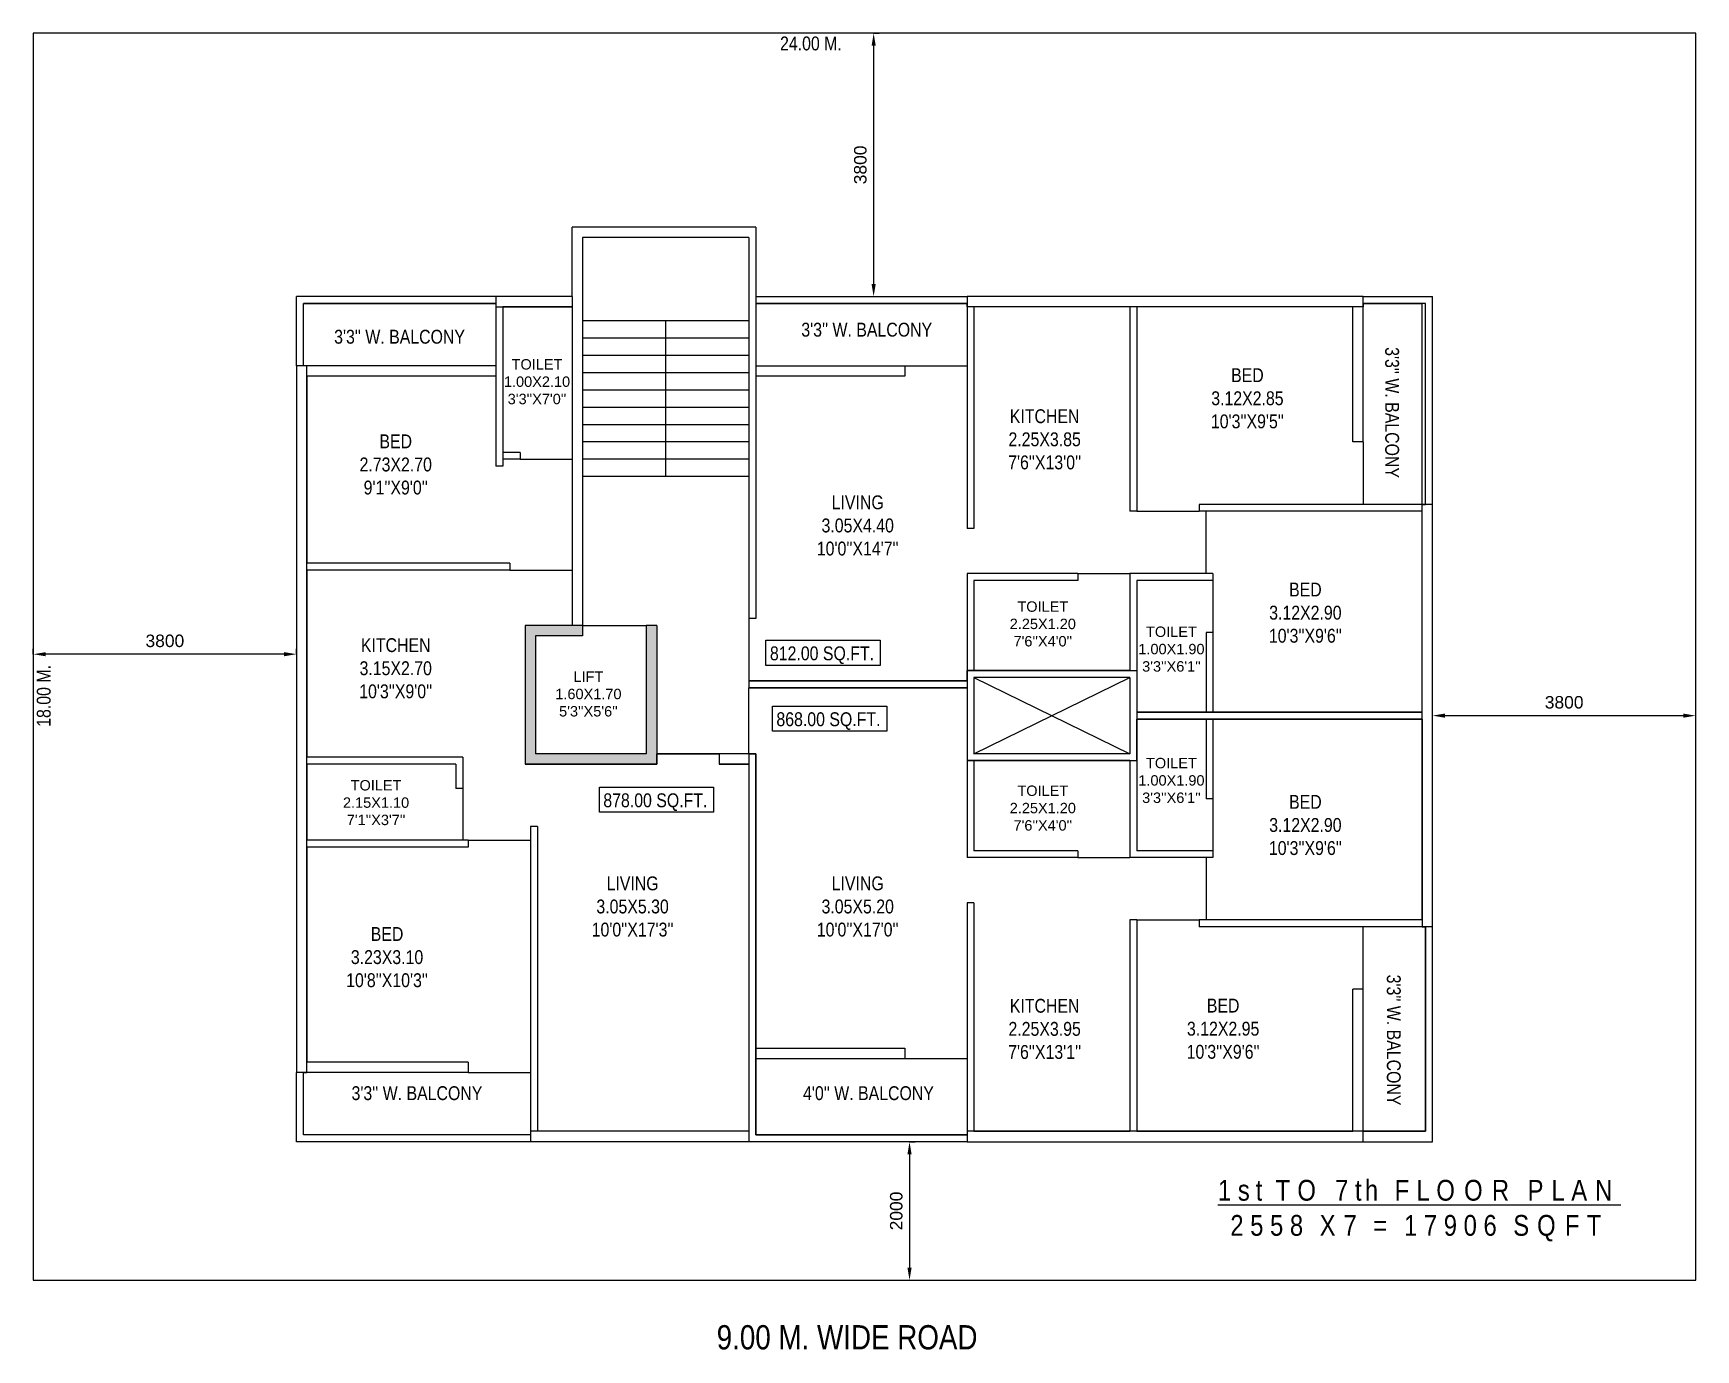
# Model space of a CAD drawing. Extents: x 2960.6 to 2984.6, y 1556.9 to 1575.9.
import ezdxf

# ---------------------------------------------------------------- set-up
doc = ezdxf.new("R2010")
doc.units = 0
doc.layers.get('0').update_dxf_attribs({"linetype": 'CONTINUOUS'})
doc.layers.get('DEFPOINTS').update_dxf_attribs({"linetype": 'CONTINUOUS'})
for name, color, linetype in [('COL', 20, 'CONTINUOUS'), ('DIM', 252, 'CONTINUOUS'), ('TEXT', 255, 'CONTINUOUS'), ('TEXT_', 255, 'CONTINUOUS')]:
    doc.layers.add(name, color=color, linetype=linetype)
doc.styles.add('AN', font='ARIALN.TTF')
doc.styles.add('AR', font='arial.ttf')
doc.styles.get("Standard").update_dxf_attribs({"font": 'arial.ttf'})
doc.dimstyles.new('_BM__FOR_MM', dxfattribs={"dimtxt": 0.18, "dimasz": 0.18, "dimexe": 0.08, "dimexo": 0.3, "dimgap": 0.1, "dimtad": 1, "dimdec": 0, "dimlfac": 1000, "dimzin": 0, "dimtxsty": 'AR', "dimcen": 0.09, "dimclrd": 256, "dimclre": 256, "dimclrt": 4, "dimazin": 3, "dimtfac": 1, "dimtdec": 0, "dimtmove": 0, "dimatfit": 3, "dimtolj": 1, "dimtzin": 0})

# ---------------------------------------------------------------- blocks, each defined once
blk = doc.blocks.new('*D7')
at = {"linetype": 'CONTINUOUS'}
for p, q in [((2960.596, 1566.979), (2960.596, 1567.059)), ((2964.216, 1566.979), (2960.776, 1566.979)), ((2964.396, 1566.979), (2964.396, 1567.059))]:
    blk.add_line(p, q, dxfattribs=at)
for points in [[(2960.776, 1567.009), (2960.776, 1566.949), (2960.596, 1566.979)], [(2964.216, 1567.009), (2964.216, 1566.949), (2964.396, 1566.979)]]:
    blk.add_solid(points, dxfattribs=at)
at = {"layer": 'DEFPOINTS', "color": 0, "linetype": 'CONTINUOUS'}
for p in [(2960.596, 1566.979), (2960.596, 1566.953), (2964.396, 1566.953)]:
    blk.add_point(p, dxfattribs=at)
at = {"color": 4, "linetype": 'CONTINUOUS', "insert": (2962.496, 1567.171), "char_height": 0.18, "attachment_point": 5, "style": 'AR'}
blk.add_mtext('\\A1;3800', dxfattribs=at)
blk = doc.blocks.new('*D8')
at = {"linetype": 'CONTINUOUS'}
for p, q in [((2972.728, 1575.942), (2972.808, 1575.942)), ((2972.728, 1575.762), (2972.728, 1572.322)), ((2972.728, 1572.142), (2972.808, 1572.142))]:
    blk.add_line(p, q, dxfattribs=at)
for points in [[(2972.698, 1575.762), (2972.758, 1575.762), (2972.728, 1575.942)], [(2972.698, 1572.322), (2972.758, 1572.322), (2972.728, 1572.142)]]:
    blk.add_solid(points, dxfattribs=at)
at = {"layer": 'DEFPOINTS', "color": 0, "linetype": 'CONTINUOUS'}
for p in [(2972.596, 1575.942), (2972.596, 1572.142), (2972.728, 1572.142)]:
    blk.add_point(p, dxfattribs=at)
at = {"color": 4, "linetype": 'CONTINUOUS', "insert": (2972.536, 1574.042), "char_height": 0.18, "attachment_point": 5, "rotation": 90, "style": 'AR'}
blk.add_mtext('\\A1;3800', dxfattribs=at)
blk = doc.blocks.new('*D9')
at = {"linetype": 'CONTINUOUS'}
for p, q in [((2980.796, 1566.092), (2980.796, 1566.172)), ((2980.976, 1566.092), (2984.416, 1566.092)), ((2984.596, 1566.092), (2984.596, 1566.172))]:
    blk.add_line(p, q, dxfattribs=at)
for points in [[(2980.976, 1566.122), (2980.976, 1566.062), (2980.796, 1566.092)], [(2984.416, 1566.122), (2984.416, 1566.062), (2984.596, 1566.092)]]:
    blk.add_solid(points, dxfattribs=at)
at = {"layer": 'DEFPOINTS', "color": 0, "linetype": 'CONTINUOUS'}
for p in [(2980.796, 1566.092), (2984.596, 1566.092), (2984.596, 1566.092)]:
    blk.add_point(p, dxfattribs=at)
at = {"color": 4, "linetype": 'CONTINUOUS', "insert": (2982.696, 1566.284), "char_height": 0.18, "attachment_point": 5, "style": 'AR'}
blk.add_mtext('\\A1;3800', dxfattribs=at)
blk = doc.blocks.new('*D10')
at = {"linetype": 'CONTINUOUS'}
for p, q in [((2973.246, 1559.942), (2973.326, 1559.942)), ((2973.246, 1559.762), (2973.246, 1558.122)), ((2973.246, 1557.942), (2973.326, 1557.942))]:
    blk.add_line(p, q, dxfattribs=at)
for points in [[(2973.216, 1559.762), (2973.276, 1559.762), (2973.246, 1559.942)], [(2973.216, 1558.122), (2973.276, 1558.122), (2973.246, 1557.942)]]:
    blk.add_solid(points, dxfattribs=at)
at = {"layer": 'DEFPOINTS', "color": 0, "linetype": 'CONTINUOUS'}
for p in [(2973.125, 1559.942), (2973.125, 1557.942), (2973.246, 1557.942)]:
    blk.add_point(p, dxfattribs=at)
at = {"color": 4, "linetype": 'CONTINUOUS', "insert": (2973.055, 1558.942), "char_height": 0.18, "attachment_point": 5, "rotation": 90, "style": 'AR'}
blk.add_mtext('\\A1;2000', dxfattribs=at)

msp = doc.modelspace()

# ---------------------------------------------------------------- hatches: boundary and pattern name
at = {"linetype": 'CONTINUOUS'}
h = msp.add_hatch(color=1, dxfattribs=at)
h.dxf.hatch_style = 1
h.paths.add_polyline_path([(2968.5259, 1567.3924), (2967.6959, 1567.3924), (2967.6959, 1565.3924), (2969.5959, 1565.3924), (2969.5959, 1567.3924), (2969.4459, 1567.3924), (2969.4459, 1565.5424), (2967.8459, 1565.5424), (2967.8459, 1567.2424), (2968.5259, 1567.2424)])

# ---------------------------------------------------------------- linework, layer by layer
at = {"color": 0, "linetype": 'CONTINUOUS'}
for p, q in [((2984.5959, 1575.9424), (2960.5959, 1575.9424)), ((2960.5959, 1575.9424), (2960.5959, 1557.9424)), ((2984.5959, 1557.9424), (2984.5959, 1575.9424)), ((2971.0259, 1573.1424), (2968.3759, 1573.1424)), ((2968.3759, 1572.1424), (2968.3759, 1573.1424)), ((2968.5259, 1572.9924), (2968.5259, 1567.2424)), ((2970.9259, 1572.9924), (2968.5259, 1572.9924)), ((2970.9259, 1572.9924), (2970.9259, 1567.4924)), ((2971.0259, 1573.1424), (2971.0259, 1567.4924)), ((2967.2759, 1572.1424), (2967.2759, 1569.6924)), ((2968.3759, 1572.1424), (2967.2759, 1572.1424)), ((2968.3759, 1572.1424), (2968.3759, 1567.3924)), ((2979.7959, 1572.1424), (2974.0759, 1572.1424)), ((2974.0759, 1572.1424), (2974.0759, 1568.7924)), ((2979.7959, 1570.0424), (2979.7959, 1572.1424)), ((2967.3759, 1571.9924), (2967.3759, 1569.6924)), ((2968.3759, 1571.9924), (2967.3759, 1571.9924)), ((2976.4259, 1571.9924), (2974.1759, 1571.9924)), ((2974.1759, 1571.9924), (2974.1759, 1568.7924)), ((2976.4259, 1571.9924), (2976.4259, 1569.0424)), ((2979.6459, 1571.9924), (2976.5259, 1571.9924)), ((2976.5259, 1571.9924), (2976.5259, 1569.0424)), ((2979.6459, 1570.0424), (2979.6459, 1571.9924)), ((2964.3959, 1571.1424), (2964.3959, 1560.9424)), ((2967.2759, 1571.1424), (2964.3959, 1571.1424)), ((2971.0259, 1571.1425), (2973.1759, 1571.1425)), ((2973.1759, 1571.1425), (2973.1759, 1570.9925)), ((2964.5459, 1570.9924), (2964.5459, 1568.2924)), ((2967.2759, 1570.9924), (2964.5459, 1570.9924)), ((2973.1759, 1570.9925), (2971.0259, 1570.9925)), ((2967.6259, 1569.8924), (2967.3759, 1569.8924)), ((2967.6259, 1569.8924), (2967.6259, 1569.7924)), ((2979.7959, 1570.0424), (2979.6459, 1570.0424)), ((2967.3759, 1569.6924), (2967.2759, 1569.6924)), ((2967.6259, 1569.7924), (2967.3759, 1569.7924)), ((2980.7959, 1569.1424), (2977.4259, 1569.1424)), ((2977.4259, 1569.1424), (2977.4259, 1569.0424)), ((2980.7959, 1563.0424), (2980.7959, 1569.1424)), ((2976.5259, 1569.0424), (2976.4259, 1569.0424)), ((2980.6459, 1569.0424), (2977.4259, 1569.0424)), ((2980.6459, 1563.1424), (2980.6459, 1569.0424)), ((2974.1759, 1568.7924), (2974.0759, 1568.7924)), ((2967.4759, 1568.2924), (2964.5459, 1568.2924)), ((2964.5459, 1568.1924), (2964.5459, 1565.4924)), ((2967.4759, 1568.1924), (2964.5459, 1568.1924)), ((2967.4759, 1568.2924), (2967.4759, 1568.1924)), ((2974.0759, 1568.1424), (2974.0759, 1564.0424)), ((2975.6759, 1568.1424), (2974.0759, 1568.1424)), ((2974.1759, 1568.0424), (2974.1759, 1566.7424)), ((2975.6759, 1568.0424), (2974.1759, 1568.0424)), ((2975.6759, 1568.1424), (2975.6759, 1568.0424)), ((2977.6259, 1568.1424), (2976.4259, 1568.1424)), ((2976.4259, 1568.1424), (2976.4259, 1566.7424)), ((2977.6259, 1568.0424), (2976.5259, 1568.0424)), ((2976.5259, 1568.0424), (2976.5259, 1564.1424)), ((2977.6259, 1568.1424), (2977.6259, 1568.0424)), ((2971.0259, 1567.4924), (2970.9259, 1567.4924)), ((2968.5259, 1567.3924), (2967.6959, 1567.3924)), ((2967.6959, 1567.3924), (2967.6959, 1565.3924)), ((2968.5259, 1567.2424), (2967.8459, 1567.2424)), ((2967.8459, 1567.2424), (2967.8459, 1565.5424)), ((2968.5259, 1567.3924), (2969.4459, 1567.3924)), ((2969.4459, 1567.3924), (2969.4459, 1565.5424)), ((2969.5959, 1567.3924), (2969.4459, 1567.3924)), ((2969.5959, 1567.3924), (2969.5959, 1565.3924)), ((2977.6259, 1567.2924), (2977.5259, 1567.2924)), ((2977.5259, 1567.2924), (2977.5259, 1566.1424)), ((2977.6259, 1567.2924), (2977.6259, 1566.1424)), ((2976.4259, 1566.7424), (2974.0759, 1566.7424)), ((2970.9259, 1566.5924), (2970.9259, 1566.4924)), ((2974.0759, 1566.5924), (2970.9259, 1566.5924)), ((2974.0759, 1566.4924), (2970.9259, 1566.4924)), ((2974.1759, 1566.6424), (2974.1759, 1565.5424)), ((2976.4259, 1566.6424), (2974.1759, 1566.6424)), ((2976.4259, 1566.6424), (2976.4259, 1565.5424)), ((2980.6459, 1566.1424), (2976.5259, 1566.1424)), ((2980.6459, 1566.0424), (2976.5259, 1566.0424)), ((2977.5259, 1566.0424), (2977.5259, 1564.8924)), ((2977.6259, 1566.0424), (2977.6259, 1564.8924)), ((2969.4459, 1565.5424), (2967.8459, 1565.5424)), ((2970.4959, 1565.5424), (2970.4959, 1565.3924)), ((2970.9259, 1565.5424), (2970.4959, 1565.5424)), ((2970.9259, 1565.5424), (2970.9259, 1559.9424)), ((2970.9259, 1565.5424), (2971.0259, 1565.5424)), ((2971.0259, 1565.5424), (2971.0259, 1560.0424)), ((2976.4259, 1565.5424), (2974.1759, 1565.5424)), ((2966.7959, 1565.4924), (2964.5459, 1565.4924)), ((2964.5459, 1565.3924), (2964.5459, 1564.2924)), ((2966.6959, 1565.3924), (2964.5459, 1565.3924)), ((2966.6959, 1565.3924), (2966.6959, 1565.0424)), ((2966.7959, 1565.4924), (2966.7959, 1565.0424)), ((2969.5959, 1565.3924), (2967.6959, 1565.3924)), ((2969.5959, 1565.3924), (2967.6959, 1565.3924)), ((2970.9259, 1565.3924), (2970.4959, 1565.3924)), ((2976.4259, 1565.4424), (2974.0759, 1565.4424)), ((2974.1759, 1565.4424), (2974.1759, 1564.1424)), ((2976.4259, 1565.4424), (2976.4259, 1564.0424)), ((2966.7959, 1565.0424), (2966.6959, 1565.0424)), ((2977.6259, 1564.8924), (2977.5259, 1564.8924)), ((2967.7759, 1564.4924), (2967.7759, 1559.9424)), ((2967.8759, 1564.4924), (2967.7759, 1564.4924)), ((2967.8759, 1564.4924), (2967.8759, 1560.0924)), ((2966.8759, 1564.2924), (2964.5459, 1564.2924)), ((2964.5459, 1564.1924), (2964.5459, 1561.0924)), ((2966.8759, 1564.1924), (2964.5459, 1564.1924)), ((2966.8759, 1564.2924), (2966.8759, 1564.1924)), ((2975.6759, 1564.1424), (2974.1759, 1564.1424)), ((2975.6759, 1564.1424), (2975.6759, 1564.0424)), ((2977.6259, 1564.1424), (2976.5259, 1564.1424)), ((2977.6259, 1564.1424), (2977.6259, 1564.0424)), ((2975.6759, 1564.0424), (2974.0759, 1564.0424)), ((2977.6259, 1564.0424), (2976.4259, 1564.0424)), ((2974.0759, 1563.3924), (2974.0759, 1559.9424)), ((2974.1759, 1563.3924), (2974.0759, 1563.3924)), ((2974.1759, 1563.3924), (2974.1759, 1560.0924)), ((2976.4259, 1563.1424), (2976.4259, 1560.0924)), ((2976.5259, 1563.1424), (2976.4259, 1563.1424)), ((2976.5259, 1563.1424), (2976.5259, 1560.0924)), ((2977.4259, 1563.1424), (2977.4259, 1563.0424)), ((2980.6459, 1563.1424), (2977.4259, 1563.1424)), ((2980.7959, 1563.0424), (2977.4259, 1563.0424)), ((2979.7959, 1562.1424), (2979.6459, 1562.1424)), ((2979.6459, 1560.0924), (2979.6459, 1562.1424)), ((2979.7959, 1559.9424), (2979.7959, 1562.1424)), ((2971.0259, 1561.2924), (2973.1759, 1561.2924)), ((2973.1759, 1561.2924), (2973.1759, 1561.1424)), ((2966.8759, 1561.0924), (2964.5459, 1561.0924)), ((2966.8759, 1561.0924), (2966.8759, 1560.9424)), ((2971.0259, 1561.1424), (2973.1759, 1561.1424)), ((2966.8759, 1560.9424), (2964.3959, 1560.9424)), ((2966.8759, 1560.9424), (2967.7759, 1560.9424)), ((2970.9259, 1560.0924), (2967.8759, 1560.0924)), ((2974.1759, 1560.0924), (2976.4259, 1560.0924)), ((2976.5259, 1560.0924), (2979.6459, 1560.0924)), ((2970.9259, 1559.9424), (2967.7759, 1559.9424)), ((2974.0759, 1559.9424), (2970.9259, 1559.9424)), ((2974.0759, 1559.9424), (2979.7959, 1559.9424)), ((2960.5959, 1557.9424), (2984.5959, 1557.9424))]:
    msp.add_line(p, q, dxfattribs=at)
at = {"color": 1, "linetype": 'CONTINUOUS'}
for p, q in [((2967.2759, 1572.1424), (2964.3959, 1572.1424)), ((2964.3959, 1571.1424), (2964.3959, 1572.1424)), ((2967.2759, 1572.0424), (2964.4959, 1572.0424)), ((2964.4959, 1571.1424), (2964.4959, 1572.0424)), ((2971.0259, 1572.1424), (2974.0759, 1572.1424)), ((2971.0259, 1572.0424), (2974.0759, 1572.0424)), ((2979.7959, 1572.1424), (2980.7959, 1572.1424)), ((2979.7959, 1572.0424), (2980.6459, 1572.0424)), ((2980.6459, 1569.1424), (2980.6459, 1572.0424)), ((2980.7959, 1569.1424), (2980.7959, 1572.1424)), ((2970.9259, 1571.7924), (2968.5259, 1571.7924)), ((2969.7259, 1569.5424), (2969.7259, 1571.7924)), ((2970.9259, 1571.5424), (2968.5259, 1571.5424)), ((2970.9259, 1571.2924), (2968.5259, 1571.2924)), ((2970.9259, 1571.0424), (2968.5259, 1571.0424)), ((2973.1759, 1571.1425), (2974.0759, 1571.1425)), ((2970.9259, 1570.7924), (2968.5259, 1570.7924)), ((2970.9259, 1570.5424), (2968.5259, 1570.5424)), ((2970.9259, 1570.2924), (2968.5259, 1570.2924)), ((2970.9259, 1570.0424), (2968.5259, 1570.0424)), ((2979.7959, 1570.0424), (2979.7959, 1569.1424)), ((2967.6259, 1569.7924), (2968.3759, 1569.7924)), ((2970.9259, 1569.7924), (2968.5259, 1569.7924)), ((2970.9259, 1569.5424), (2968.5259, 1569.5424)), ((2976.5259, 1569.0424), (2977.4259, 1569.0424)), ((2977.5259, 1568.1424), (2977.5259, 1569.0424)), ((2967.4759, 1568.1924), (2968.3759, 1568.1924)), ((2975.6759, 1568.1424), (2976.4259, 1568.1424)), ((2977.6259, 1568.0424), (2977.6259, 1567.2924)), ((2970.9259, 1567.4924), (2970.9259, 1566.5924)), ((2970.9259, 1565.5424), (2970.9259, 1566.4924)), ((2974.1759, 1566.6424), (2976.4259, 1565.5424)), ((2974.1759, 1565.5424), (2976.4259, 1566.6424)), ((2970.4959, 1565.5424), (2969.5959, 1565.5424)), ((2966.7959, 1565.0424), (2966.7959, 1564.2924)), ((2977.6259, 1564.8924), (2977.6259, 1564.1424)), ((2966.8759, 1564.2924), (2967.7759, 1564.2924)), ((2975.6759, 1564.0424), (2976.4259, 1564.0424)), ((2977.5259, 1564.0424), (2977.5259, 1563.1424)), ((2976.5259, 1563.1424), (2977.4259, 1563.1424)), ((2979.7959, 1562.1424), (2979.7959, 1563.0424)), ((2980.6959, 1560.0924), (2980.6959, 1563.0424)), ((2980.7959, 1559.9424), (2980.7959, 1563.0424)), ((2973.1759, 1561.1424), (2974.0759, 1561.1424)), ((2964.3959, 1559.9424), (2964.3959, 1560.9424)), ((2964.4959, 1560.0424), (2964.4959, 1560.9424)), ((2967.7759, 1560.0424), (2964.4959, 1560.0424)), ((2971.0259, 1560.0424), (2974.0759, 1560.0424)), ((2979.7959, 1560.0924), (2980.6959, 1560.0924)), ((2967.7759, 1559.9424), (2964.3959, 1559.9424)), ((2979.7959, 1559.9424), (2980.7959, 1559.9424))]:
    msp.add_line(p, q, dxfattribs=at)
for points in [[(2969.5959, 1565.3924), (2969.5959, 1565.5424), (2970.4959, 1565.5424), (2970.4959, 1565.3924), (2970.9259, 1565.3924), (2970.9259, 1560.0924), (2967.7759, 1560.0924), (2967.7759, 1560.0424), (2964.4959, 1560.0424), (2964.4959, 1560.9424), (2964.5459, 1560.9424), (2964.5459, 1571.1424), (2964.4959, 1571.1424), (2964.4959, 1572.0424), (2967.2759, 1572.0424), (2967.2759, 1571.9924), (2968.3759, 1571.9924), (2968.3759, 1567.3924), (2967.6959, 1567.3924), (2967.6959, 1565.3924)], [(2971.0259, 1567.4924), (2970.9259, 1567.4924), (2970.9259, 1566.5924), (2974.0759, 1566.5924), (2974.0759, 1566.7424), (2976.5259, 1566.7424), (2976.5259, 1566.1424), (2980.6459, 1566.1424), (2980.6459, 1569.1424), (2980.6959, 1569.1424), (2980.6959, 1572.0426), (2979.7959, 1572.0424), (2979.7959, 1571.9924), (2974.0759, 1571.9924), (2974.0759, 1572.0424), (2971.0259, 1572.0424)], [(2971.0259, 1565.5424), (2970.9259, 1565.5424), (2970.9259, 1566.4924), (2974.0759, 1566.4924), (2974.0759, 1565.4424), (2976.5259, 1565.4424), (2976.5259, 1566.0424), (2980.6459, 1566.0424), (2980.6459, 1563.0424), (2980.6959, 1563.0424), (2980.6959, 1560.0924), (2974.0759, 1560.0924), (2974.0759, 1560.0424), (2971.0259, 1560.0424)]]:
    msp.add_lwpolyline(points, close=True, dxfattribs=at)
at = {"color": 0, "linetype": 'CONTINUOUS'}
msp.add_lwpolyline([(2971.0259, 1565.5424), (2970.9259, 1565.5424), (2970.9259, 1566.4924)], dxfattribs=at)
at = {"layer": 'DIM'}
for points in [[(2972.8232, 1566.8179), (2971.1737, 1566.8179), (2971.1737, 1567.182), (2972.8232, 1567.182)], [(2972.9165, 1565.8668), (2971.2671, 1565.8668), (2971.2671, 1566.231), (2972.9165, 1566.231)], [(2970.4178, 1564.6967), (2968.7684, 1564.6967), (2968.7684, 1565.0609), (2970.4178, 1565.0609)]]:
    msp.add_lwpolyline(points, close=True, dxfattribs=at)

# ---------------------------------------------------------------- texts
at = {"color": 0, "linetype": 'BYBLOCK', "char_height": 0.3, "width": 9.888969, "attachment_point": 8, "style": 'AN'}
for s, insert in [('{\\T1.5;\\L1st TO 7th FLOOR PLAN}', (2980.6068, 1559.0869)), ('{\\T1.5;2558 X7 = 17906 SQFT}', (2980.6068, 1558.502))]:
    msp.add_mtext(s, dxfattribs=dict(at, insert=insert))
at = {"layer": 'COL', "linetype": 'BYBLOCK', "char_height": 0.2, "width": 2.64418, "attachment_point": 2, "style": 'AN'}
for s, insert in [('24.00 M.', (2971.8224, 1575.8955)), ('812.00 SQ.FT.', (2971.9822, 1567.0916)), ('868.00 SQ.FT.', (2972.0756, 1566.1405)), ('878.00 SQ.FT.', (2969.5769, 1564.9704))]:
    msp.add_mtext(s, dxfattribs=dict(at, insert=insert))
at = {"layer": 'COL', "linetype": 'BYBLOCK', "insert": (2960.6471, 1566.3768), "char_height": 0.2, "width": 2.64418, "attachment_point": 2, "rotation": 90, "style": 'AN'}
msp.add_mtext('18.00 M.', dxfattribs=at)
at = {"layer": 'TEXT', "linetype": 'BYBLOCK', "char_height": 0.2, "attachment_point": 2, "style": 'AN'}
for s, insert, width in [("3'3'' W. BALCONY", (2972.628, 1571.7635), 4.744805), ("3'3'' W. BALCONY", (2965.8841, 1571.6617), 4.744805), ("BED\\P3.12X2.85\\P10'3''X9'5''", (2978.1236, 1571.1068), 2.111164), ("KITCHEN\\P2.25X3.85\\P7'6''X13'0''", (2975.1964, 1570.5145), 2.111164), ("BED\\P2.73X2.70\\P9'1''X9'0''", (2965.8286, 1570.1515), 2.111164), ("LIVING\\P3.05X4.40\\P10'0''X14'7''", (2972.498, 1569.271), 2.261164), ("BED\\P3.12X2.90\\P10'3''X9'6''", (2978.9605, 1568.0123), 2.111164), ("KITCHEN\\P3.15X2.70\\P10'3''X9'0''", (2965.8286, 1567.21), 2.111164), ("BED\\P3.12X2.90\\P10'3''X9'6''", (2978.9605, 1564.9476), 2.111164), ("LIVING\\P3.05X5.30\\P10'0''X17'3''", (2969.2478, 1563.7709), 2.23162), ("LIVING\\P3.05X5.20\\P10'0''X17'0''", (2972.498, 1563.7709), 2.261164), ("BED\\P3.23X3.10\\P10'8''X10'3''", (2965.7034, 1563.0401), 2.111164), ("KITCHEN\\P2.25X3.95\\P7'6''X13'1''", (2975.1964, 1562.0042), 2.111164), ("BED\\P3.12X2.95\\P10'3''X9'6''", (2977.7733, 1562.0068), 2.111164), ("3'3'' W. BALCONY", (2966.1349, 1560.7428), 4.744805), ("4'0'' W. BALCONY", (2972.6532, 1560.7428), 4.744805)]:
    msp.add_mtext(s, dxfattribs=dict(at, insert=insert, width=width))
at = {"layer": 'TEXT', "linetype": 'BYBLOCK', "char_height": 0.2, "width": 4.724805, "attachment_point": 8, "rotation": 270, "style": 'AN'}
for insert in [(2980.1102, 1570.4669), (2980.1337, 1561.4094)]:
    msp.add_mtext("3'3'' W. BALCONY", dxfattribs=dict(at, insert=insert))
at = {"layer": 'TEXT', "char_height": 0.15, "width": 1.015155, "attachment_point": 2, "rotation": 0}
for s, insert in [("TOILET\\P1.00X2.10\\P3'3''X7'0''", (2967.8683, 1571.2381)), ("TOILET\\P2.25X1.20\\P7'6''X4'0''", (2975.1701, 1567.7415)), ("TOILET\\P1.00X1.90\\P3'3''X6'1''", (2977.0269, 1567.3783)), ("LIFT\\P1.60X1.70\\P5'3''X5'6''", (2968.6103, 1566.7299)), ("TOILET\\P1.00X1.90\\P3'3''X6'1''", (2977.0269, 1565.4826)), ("TOILET\\P2.15X1.10\\P7'1''X3'7''", (2965.5448, 1565.162)), ("TOILET\\P2.25X1.20\\P7'6''X4'0''", (2975.1701, 1565.0835))]:
    msp.add_mtext(s, dxfattribs=dict(at, insert=insert))
at = {"layer": 'TEXT_', "linetype": 'CONTINUOUS', "insert": (2972.3446, 1557.294), "char_height": 0.35, "width": 4.765563, "attachment_point": 2, "style": 'AN'}
msp.add_mtext('9.00 M. WIDE ROAD', dxfattribs=at)

# ---------------------------------------------------------------- dimensions: what is measured, and where the dimension line sits
at = {"color": 0, "linetype": 'CONTINUOUS'}
for base, p1, p2, angle, picture, middle in [((2972.7276, 1572.1424), (2972.5959, 1575.9424), (2972.5959, 1572.1424), 90, '*D8', (2972.5357, 1574.0424)), ((2960.5959, 1566.9792), (2964.3959, 1566.9529), (2960.5959, 1566.9529), 0, '*D7', (2962.4959, 1567.1712)), ((2984.5959, 1566.0924), (2980.7959, 1566.0924), (2984.5959, 1566.0924), 0, '*D9', (2982.6959, 1566.2844)), ((2973.2464, 1557.9424), (2973.125, 1559.9424), (2973.125, 1557.9424), 90, '*D10', (2973.0545, 1558.9424))]:
    dim = msp.add_linear_dim(base=base, p1=p1, p2=p2, angle=angle, dimstyle='_BM__FOR_MM', dxfattribs=at)
    dim.commit()
    dim.dimension.update_dxf_attribs({"geometry": picture, "text_midpoint": middle})

doc.saveas('drawing.dxf')
